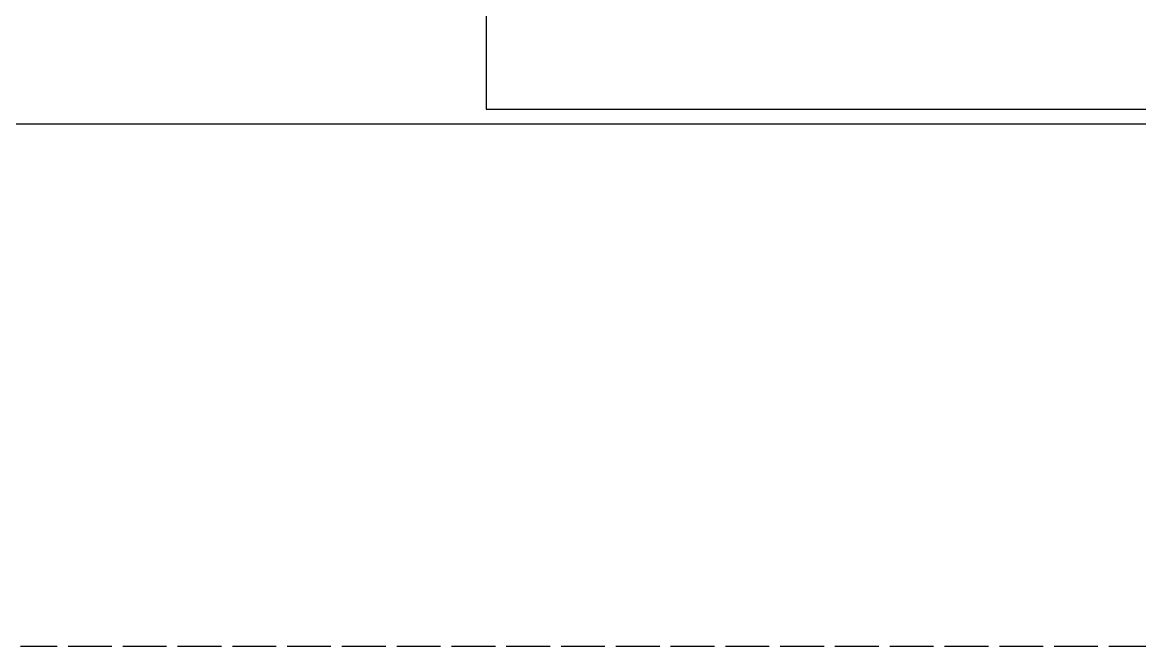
# Model space of a CAD drawing. Header units: millimetres. Extents: x 1478096 to 1808313, y 619971 to 762366.
# Drawn here: x 1609850 to 1612909, y 645796 to 647506 of the extents above; entities that cross this region are included whole.
import ezdxf

# ---------------------------------------------------------------- set-up
doc = ezdxf.new("R2010")
doc.units = ezdxf.units.MM
doc.header["$LTSCALE"] = 10
doc.linetypes.add('ACAD_ISO02W100', pattern=[15, 12, -3])
doc.layers.add('0-superficies', color=7, linetype='Continuous')
doc.layers.add('DC-ARQ-CARPINTERIAS', color=7, linetype='Continuous')

# ---------------------------------------------------------------- blocks, each defined once
blk = doc.blocks.new('PUERTAS AUTO.')
at = {"layer": 'DC-ARQ-CARPINTERIAS', "ltscale": 200}
for p, q in [((1560.9005, 729.0549, 0), (1557.9005, 729.0549, 0)), ((1560.9005, 727.1951), (1560.9005, 729.0549, 0))]:
    blk.add_line(p, q, dxfattribs=at)

msp = doc.modelspace()

# ---------------------------------------------------------------- linework, layer by layer
at = {"layer": '0-superficies'}
msp.add_lwpolyline([(1524855.031, 647228.149), (1641041.817, 647228.17), (1641041.817, 674744.562), (1649131.454, 674744.878), (1649131.448, 735136.985), (1641041.817, 735136.983), (1641041.817, 738426.962), (1522042.066, 738427.02)], dxfattribs=at)
at = {"layer": 'DC-ARQ-CARPINTERIAS', "linetype": 'ACAD_ISO02W100'}
msp.add_line((1621044.62, 645796.027), (1609844.62, 645796.027), dxfattribs=at)

# ---------------------------------------------------------------- block references
at = {"layer": 'DC-ARQ-CARPINTERIAS', "xscale": 1000, "yscale": 1000, "zscale": 1000, "rotation": 180}
msp.add_blockref('PUERTAS AUTO.', (3172020.149, 1376323.114), dxfattribs=at)

doc.saveas('drawing.dxf')
